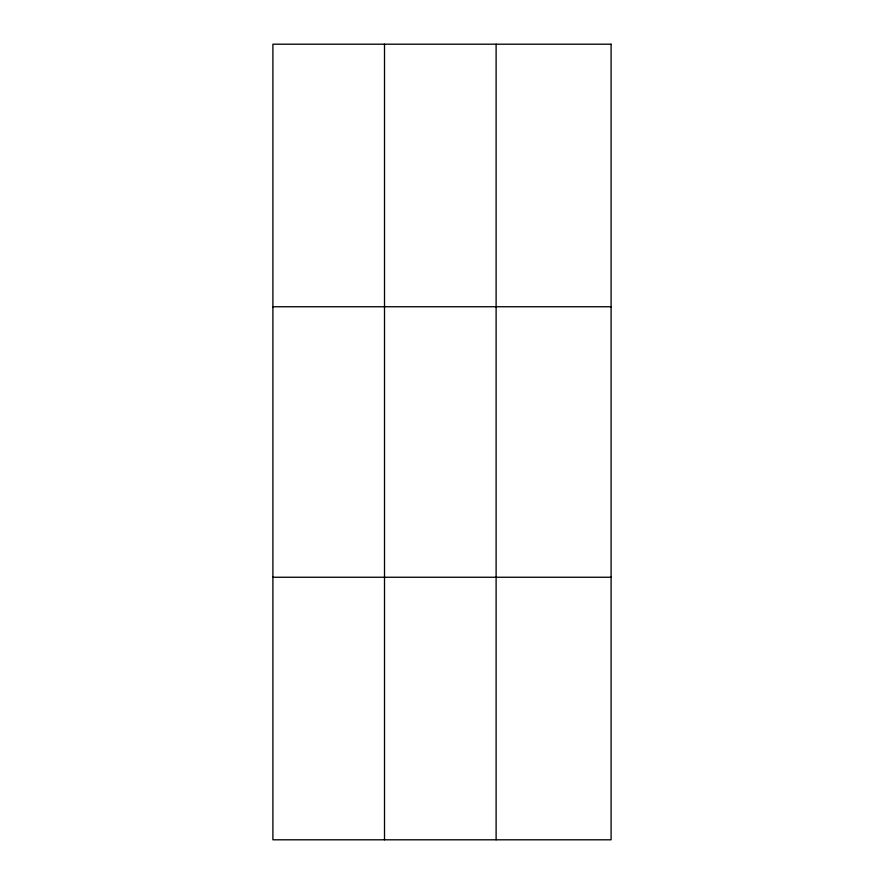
<?xml version="1.0" encoding="UTF-8"?>
<svg xmlns="http://www.w3.org/2000/svg" width="884" height="884" viewBox="0 0 884 884"><rect width="100%" height="100%" fill="white"/><g stroke="black" fill="none" stroke-linecap="round" stroke-linejoin="round"><path stroke-width="1.33" d="M384.507 839.8L384.507 44.2M496.112 839.8L496.112 44.2M272.902 306.748L611.098 306.748M272.902 577.252L611.098 577.252M611.098 44.2L611.098 839.8L272.902 839.8L272.902 44.2L611.098 44.2"/></g></svg>
